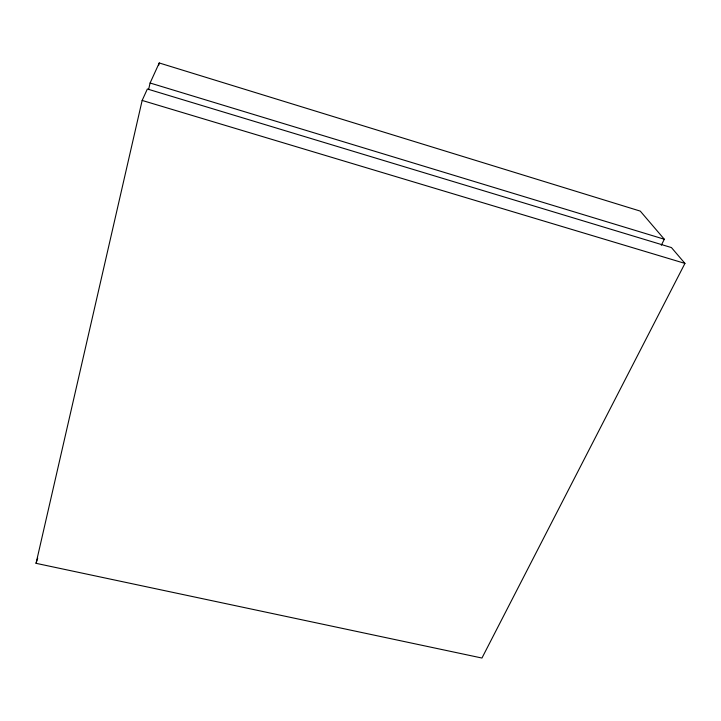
<?xml version="1.0" encoding="UTF-8"?>
<svg xmlns="http://www.w3.org/2000/svg" width="721" height="721" viewBox="0 0 721 721"><rect width="100%" height="100%" fill="white"/><g stroke="black" fill="none" stroke-linecap="round" stroke-linejoin="round"><path stroke-width="1.08" d="M36.05 563.326L142.154 100.435L147.363 88.998L671.431 247.573L684.95 263.399L481.952 658.039L36.05 563.326L37.708 558.153M148.58 89.593L150.094 83.005L159.242 62.961L640.275 211.109L664.311 239.237L661.301 245.275M158.728 65.16L159.242 62.961M142.154 100.435L684.95 263.399M150.094 83.005L664.311 239.237"/></g></svg>
